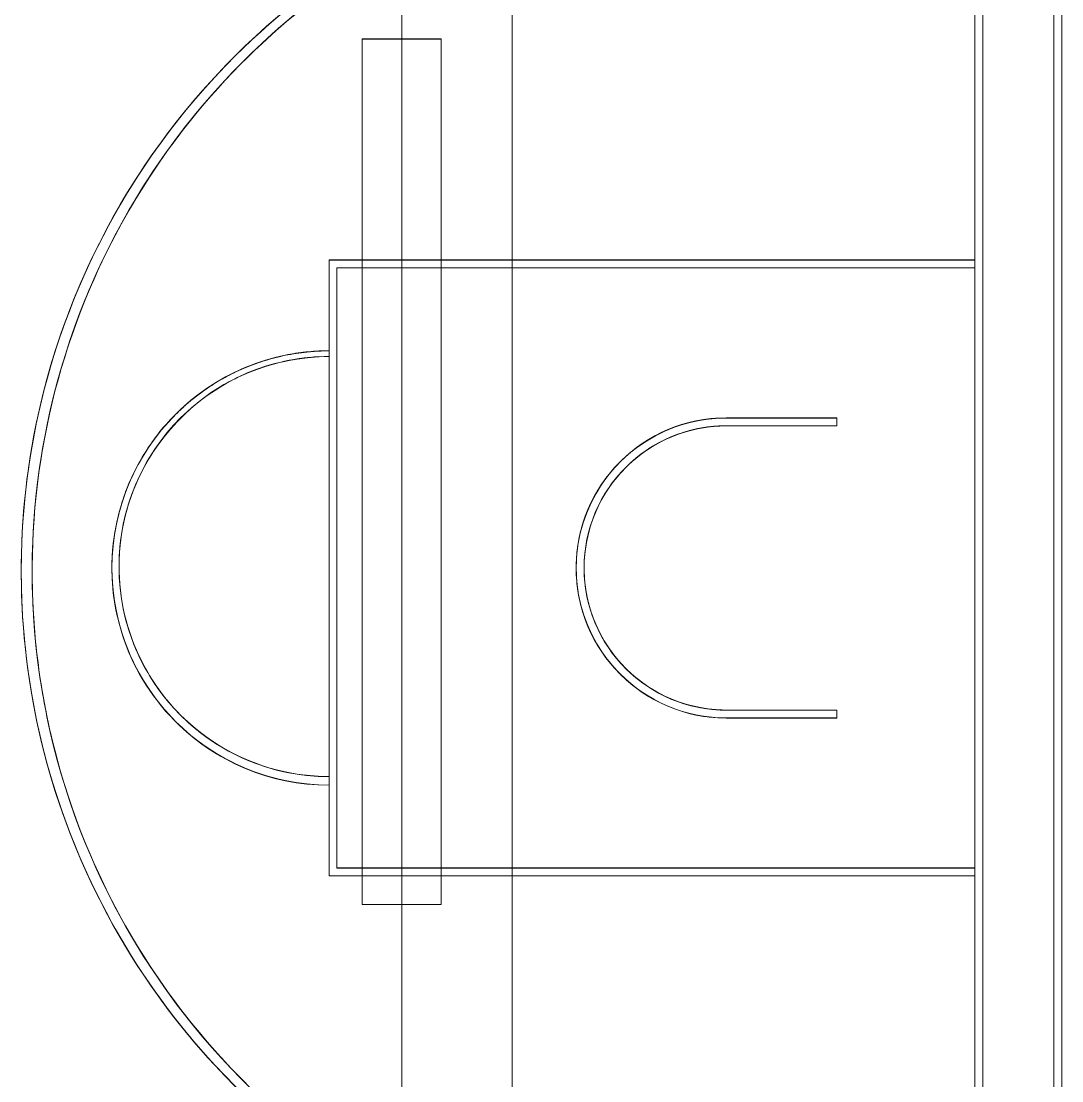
# Model space of a CAD drawing. Header units: millimetres. Extents: x 3914 to 443608, y -156176 to 78197.
# Drawn here: x 233015 to 239604, y -129822 to -123112 of the extents above; entities that cross this region are included whole.
import ezdxf

# ---------------------------------------------------------------- set-up
doc = ezdxf.new("R2010")
doc.units = ezdxf.units.MM
doc.linetypes.add('Осевая', pattern=[6350, 1270, -952.5, 3175, -952.5])
for name, color, linetype, lineweight in [('A-FLOR', 7, 'Continuous', 9), ('Оси', 7, 'Continuous', 9), ('Оси-2', 7, 'Осевая', 9)]:
    doc.layers.add(name, color=color, linetype=linetype, lineweight=lineweight)

msp = doc.modelspace()

# ---------------------------------------------------------------- linework, layer by layer
at = {"layer": 'A-FLOR'}
for p, q in [((239604.4, -120995.4), (239604.4, -132152.3)), ((239604.4, -120996.3), (239604.4, -132153.2)), ((239554.4, -132102.3), (239554.4, -121045.4)), ((239554.4, -132103.2), (239554.4, -121046.3)), ((239104.4, -121495.4), (239104.4, -131652.3)), ((239104.4, -121496.3), (239104.4, -131653.2)), ((239054.4, -121545.4), (239054.4, -131602.3)), ((239054.4, -121546.3), (239054.4, -131603.2)), ((235174.4, -124671.9), (235174.4, -123224.5)), ((235174.4, -123224.5), (235674.4, -123224.5)), ((235174.4, -124672.8), (235174.4, -123225.4)), ((235174.4, -123225.4), (235674.4, -123225.4)), ((235674.4, -123224.5), (235674.4, -128704.5)), ((235674.4, -123225.4), (235674.4, -128705.4)), ((234964.7, -124623.8), (239054.4, -124623.8)), ((234964.7, -124623.8), (234964.7, -128523.8)), ((234964.7, -124624.8), (239054.4, -124624.8)), ((234964.7, -124624.8), (234964.7, -128524.8)), ((239054.4, -124673.8), (235014.7, -124673.8)), ((235014.7, -124673.8), (235014.7, -128473.8)), ((239054.4, -124674.8), (235014.7, -124674.8)), ((235014.7, -124674.8), (235014.7, -128474.8)), ((235174.4, -128473.8), (235174.4, -124673.8)), ((235174.4, -128474.8), (235174.4, -124674.8)), ((237479.4, -125623.8), (238179.4, -125623.8)), ((237479.4, -125624.8), (238179.4, -125624.8)), ((238179.4, -125623.8), (238179.4, -125673.8)), ((238179.4, -125624.8), (238179.4, -125674.8)), ((238179.4, -125673.8), (237479.4, -125673.8)), ((238179.4, -125674.8), (237479.4, -125674.8)), ((237479.4, -127473.8), (238179.4, -127473.8)), ((237479.4, -127474.8), (238179.4, -127474.8)), ((238179.4, -127473.8), (238179.4, -127523.8)), ((238179.4, -127474.8), (238179.4, -127524.8)), ((238179.4, -127523.8), (237479.4, -127523.8)), ((238179.4, -127524.8), (237479.4, -127524.8)), ((235014.7, -128473.8), (239054.4, -128473.8)), ((235014.7, -128474.8), (239054.4, -128474.8)), ((235174.4, -128704.5), (235174.4, -128475.8)), ((235174.4, -128705.4), (235174.4, -128476.8)), ((239054.4, -128523.8), (234964.7, -128523.8)), ((239054.4, -128524.8), (234964.7, -128524.8)), ((235674.4, -128704.5), (235174.4, -128704.5)), ((235674.4, -128705.4), (235174.4, -128705.4))]:
    msp.add_line(p, q, dxfattribs=at)
for centre, radius, start, end in [((237619.4, -126593.8), 4604.2, 105.81331, 254.18669), ((237619.4, -126594.8), 4604.2, 105.81331, 254.18669), ((237648.9, -126593.8), 4564.4, 106.34112, 253.65888), ((237648.9, -126594.8), 4564.4, 106.34112, 253.65888), ((237619.4, -126593.8), 4604.2, 111.74825, 141.42292), ((237619.4, -126594.8), 4604.2, 111.74825, 141.42292), ((237648.9, -126593.8), 4564.4, 124.38003, 151.43839), ((237648.9, -126594.8), 4564.4, 124.38003, 151.43839), ((237619.4, -126593.8), 4604.2, 141.42292, 171.0976), ((237619.4, -126594.8), 4604.2, 141.42292, 171.0976), ((237648.9, -126593.8), 4564.4, 151.43839, 181.50324), ((237648.9, -126594.8), 4564.4, 151.43839, 181.50324), ((234964.7, -126573.8), 1375, 90, 270), ((234964.7, -126574.8), 1375, 90, 270), ((234964.7, -126573.8), 1375, 90, 95.45455), ((234964.7, -126574.8), 1375, 90, 95.45455), ((234964.7, -126565), 1330, 90, 270), ((234964.7, -126565.9), 1330, 90, 270), ((234964.7, -126573.8), 1375, 106.36364, 111.81818), ((234964.7, -126574.8), 1375, 106.36364, 111.81818), ((234964.7, -126565), 1330, 90, 111.81818), ((234964.7, -126565.9), 1330, 90, 111.81818), ((234964.7, -126573.8), 1375, 100.90909, 106.36364), ((234964.7, -126574.8), 1375, 100.90909, 106.36364), ((234964.7, -126573.8), 1375, 95.45455, 100.90909), ((234964.7, -126574.8), 1375, 95.45455, 100.90909), ((234964.7, -126573.8), 1375, 111.81818, 117.27273), ((234964.7, -126574.8), 1375, 111.81818, 117.27273), ((234964.7, -126565), 1330, 111.81818, 117.27273), ((234964.7, -126565.9), 1330, 111.81818, 117.27273), ((234964.7, -126565), 1330, 117.27273, 160.90909), ((234964.7, -126565.9), 1330, 117.27273, 160.90909), ((234964.7, -126573.8), 1375, 117.27273, 122.72727), ((234964.7, -126574.8), 1375, 117.27273, 122.72727), ((234964.7, -126573.8), 1375, 122.72727, 128.18182), ((234964.7, -126574.8), 1375, 122.72727, 128.18182), ((234964.7, -126573.8), 1375, 128.18182, 133.63636), ((234964.7, -126574.8), 1375, 128.18182, 133.63636), ((234964.7, -126573.8), 1375, 133.63636, 139.09091), ((234964.7, -126574.8), 1375, 133.63636, 139.09091), ((237479.4, -126573.8), 950, 90, 270), ((237479.4, -126574.8), 950, 90, 270), ((237479.4, -126573.8), 950, 90, 154.28571), ((237479.4, -126574.8), 950, 90, 154.28571), ((234964.7, -126573.8), 1375, 139.09091, 144.54545), ((234964.7, -126574.8), 1375, 139.09091, 144.54545), ((237479.4, -126573.8), 900, 90, 270), ((237479.4, -126574.8), 900, 90, 270), ((237479.4, -126573.8), 900, 90, 130), ((237479.4, -126574.8), 900, 90, 130), ((234964.7, -126573.8), 1375, 144.54545, 150), ((234964.7, -126574.8), 1375, 144.54545, 150), ((237619.4, -126593.8), 4604.2, 171.0976, 197.80481), ((237619.4, -126594.8), 4604.2, 171.0976, 197.80481), ((234964.7, -126573.8), 1375, 150, 155.45455), ((234964.7, -126574.8), 1375, 150, 155.45455), ((237479.4, -126573.8), 900, 130, 143.33333), ((237479.4, -126574.8), 900, 130, 143.33333), ((234964.7, -126573.8), 1375, 155.45455, 160.90909), ((234964.7, -126574.8), 1375, 155.45455, 160.90909), ((237479.4, -126573.8), 900, 143.33333, 203.33333), ((237479.4, -126574.8), 900, 143.33333, 203.33333), ((234964.7, -126573.8), 1375, 160.90909, 166.36364), ((234964.7, -126574.8), 1375, 160.90909, 166.36364), ((234964.7, -126565), 1330, 160.90909, 215.45455), ((234964.7, -126565.9), 1330, 160.90909, 215.45455), ((237479.4, -126573.8), 950, 154.28571, 218.57143), ((237479.4, -126574.8), 950, 154.28571, 218.57143), ((234964.7, -126573.8), 1375, 166.36364, 171.81818), ((234964.7, -126574.8), 1375, 166.36364, 171.81818), ((234964.7, -126573.8), 1375, 171.81818, 226.36364), ((234964.7, -126574.8), 1375, 171.81818, 226.36364), ((237648.9, -126593.8), 4564.4, 181.50324, 187.51621), ((237648.9, -126594.8), 4564.4, 181.50324, 187.51621), ((237479.4, -126573.8), 900, 203.33333, 263.33333), ((237479.4, -126574.8), 900, 203.33333, 263.33333), ((237648.9, -126593.8), 4564.4, 187.51621, 193.52918), ((237648.9, -126594.8), 4564.4, 187.51621, 193.52918), ((237479.4, -126573.8), 950, 218.57143, 270), ((237479.4, -126574.8), 950, 218.57143, 270), ((234964.7, -126565), 1330, 215.45455, 226.36364), ((234964.7, -126565.9), 1330, 215.45455, 226.36364), ((237479.4, -126573.8), 900, 263.33333, 270), ((237479.4, -126574.8), 900, 263.33333, 270), ((234964.7, -126565), 1330, 226.36364, 237.27273), ((234964.7, -126565.9), 1330, 226.36364, 237.27273), ((234964.7, -126573.8), 1375, 226.36364, 270), ((234964.7, -126574.8), 1375, 226.36364, 270), ((237648.9, -126593.8), 4564.4, 193.52918, 223.59403), ((237648.9, -126594.8), 4564.4, 193.52918, 223.59403), ((234964.7, -126565), 1330, 237.27273, 270), ((234964.7, -126565.9), 1330, 237.27273, 270), ((237619.4, -126593.8), 4604.2, 197.80481, 224.51201), ((237619.4, -126594.8), 4604.2, 197.80481, 224.51201), ((237648.9, -126593.8), 4564.4, 223.59403, 250.6524), ((237648.9, -126594.8), 4564.4, 223.59403, 250.6524)]:
    msp.add_arc(centre, radius, start, end, dxfattribs=at)
at = {"layer": 'Оси'}
for points in [[(235424.4, -147883.9), (235424.4, -142883.9), (235424.4, -123579.5), (235424.4, -118579.5)], [(236627.6, -147883.9), (236627.6, -147180), (236124.4, -146613.9), (236124.4, -141613.9), (236124.4, -123579.5), (236124.4, -118579.5)]]:
    msp.add_lwpolyline(points, dxfattribs=at)
at = {"layer": 'Оси-2'}
for p, q in [((235424.4, -142882.9), (235424.4, -123578.6)), ((236124.4, -141612.9), (236124.4, -123578.6))]:
    msp.add_line(p, q, dxfattribs=at)

doc.saveas('drawing.dxf')
